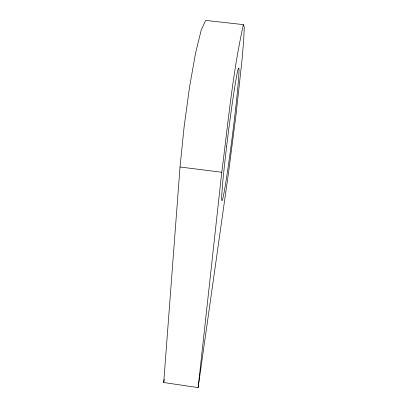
<?xml version="1.0" encoding="UTF-8"?>
<svg xmlns="http://www.w3.org/2000/svg" width="408" height="408" viewBox="0 0 408 408"><rect width="100%" height="100%" fill="white"/><g stroke="black" fill="none" stroke-linecap="round" stroke-linejoin="round"><path stroke-width="0.61" d="M163.72 382.52L180.025 166.989L184.115 126.817L189.618 86.603L195.626 52.8L201.2 30.09L205.627 20.4L243.398 24.623L244.28 27.152L243.709 40.066L241.944 60.705L235.982 115.097L228.46 173.196L198.135 387.6L163.72 382.52L164.225 379.379M198.135 387.6L221.758 172.263C228.154 122.971 232.601 73.195 243.398 24.623M180.025 166.989L221.758 172.263M226.567 146.9L224.517 164.858A66.886 2.203 -82.8 0 0 226.965 174.986A66.886 2.203 -82.8 0 0 238.986 69.63A66.886 2.203 -82.8 0 0 226.567 146.9"/></g></svg>
